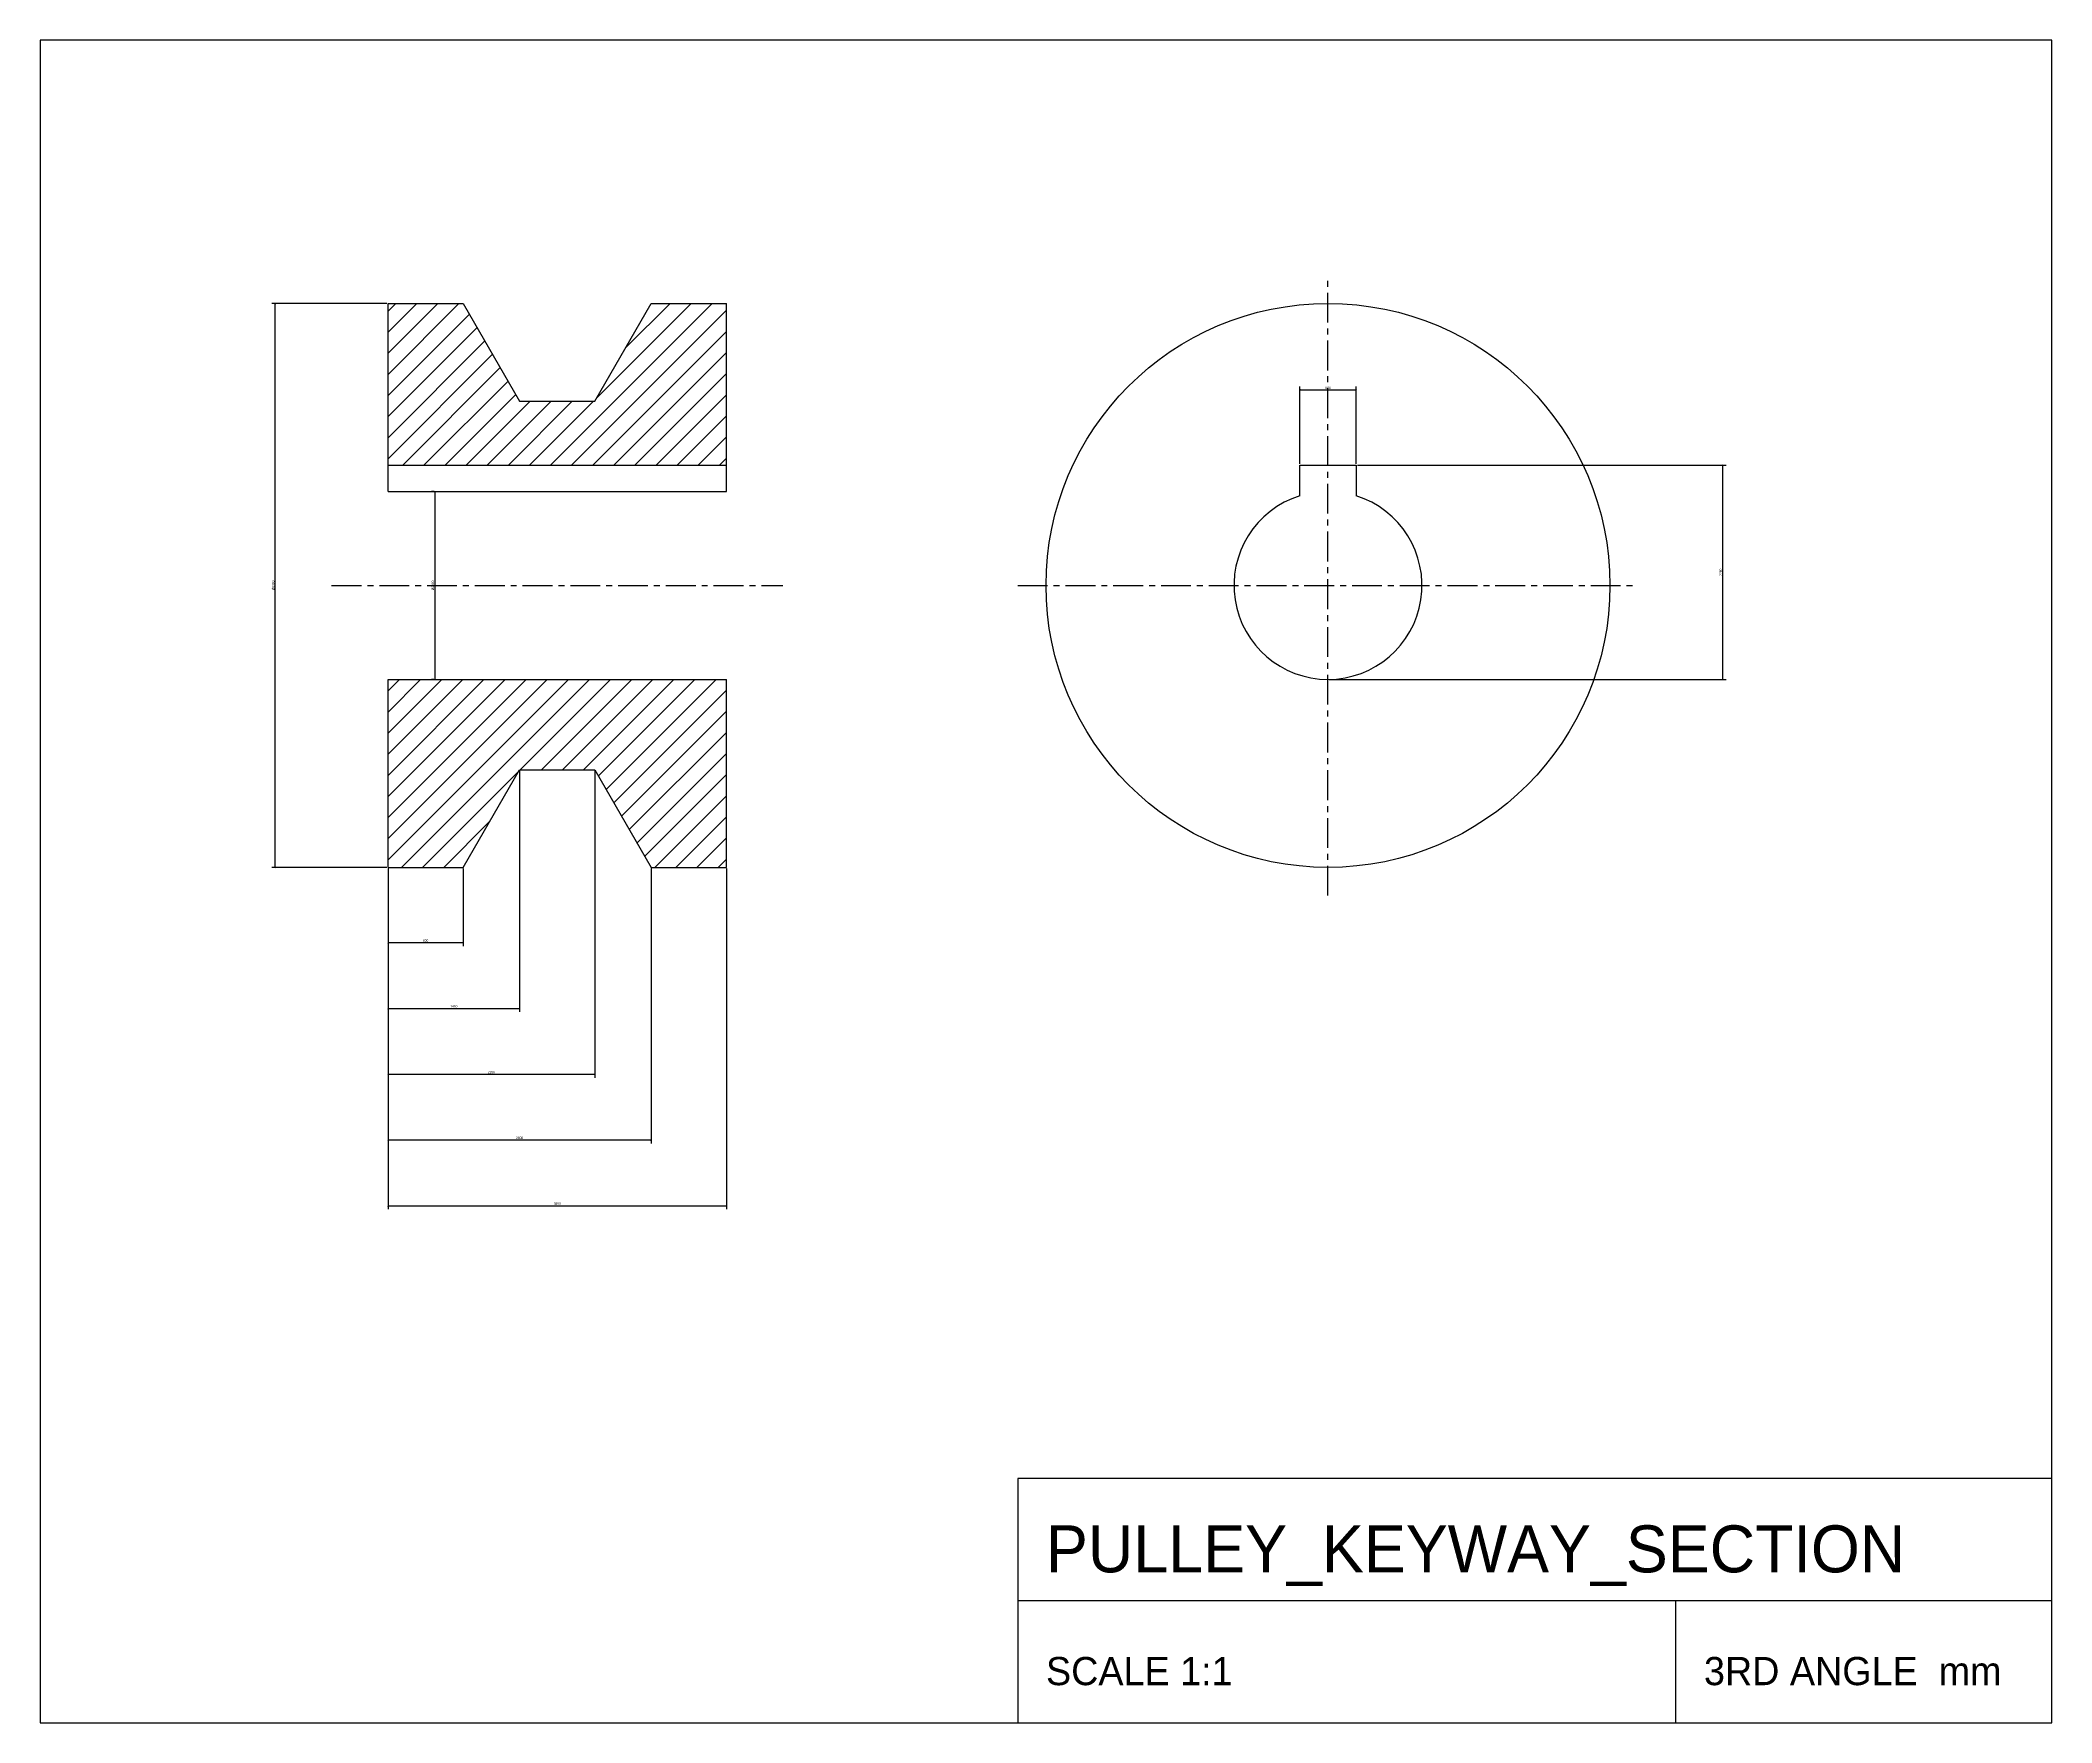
# Model space of a CAD drawing. Header units: millimetres. Extents: x -37 to 177, y -121 to 58.
import ezdxf

# ---------------------------------------------------------------- set-up
doc = ezdxf.new("R2010")
doc.units = ezdxf.units.MM
doc.linetypes.add('CENTER', pattern=[5.08, 3.175, -0.635, 0.635, -0.635])
for name, color, linetype in [('CENTER', 1, 'CENTER'), ('DIM', 4, 'CONTINUOUS'), ('HATCH', 8, 'CONTINUOUS'), ('OUTLINE', 7, 'CONTINUOUS'), ('TITLE', 8, 'CONTINUOUS')]:
    doc.layers.add(name, color=color, linetype=linetype)
doc.styles.add('OpenSansCondensed-Light', font='OpenSansCondensed-Light.ttf')
doc.dimstyles.new('EZDXF', dxfattribs={"dimtxt": 0.25, "dimasz": 0.175, "dimexe": 0.375, "dimexo": 0.125, "dimgap": 0.1, "dimtad": 1, "dimlfac": 100, "dimzin": 12, "dimdsep": 46, "dimtxsty": 'OpenSansCondensed-Light', "dimblk": 'ARCHTICK', "dimcen": 2.5, "dimazin": 3, "dimtfac": 0.5, "dimtmove": 2, "dimatfit": 3})

# ---------------------------------------------------------------- blocks, each defined once
blk = doc.blocks.new('_ARCHTICK')
at = {"color": 0, "linetype": 'BYBLOCK', "const_width": 0.15}
blk.add_lwpolyline([(-0.5, -0.5), (0.5, 0.5)], dxfattribs=at)

msp = doc.modelspace()

# ---------------------------------------------------------------- hatches: boundary and pattern name
at = {"layer": 'HATCH'}
h = msp.add_hatch(dxfattribs=at)
h.set_pattern_fill('ANSI31', scale=0.5)
h.paths.add_polyline_path([(0, 12.8), (36, 12.8), (36, 30), (28, 30), (22, 19.6077), (14, 19.6077), (8, 30), (0, 30)])
h = msp.add_hatch(dxfattribs=at)
h.set_pattern_fill('ANSI31', scale=0.5)
h.paths.add_polyline_path([(0, -10), (36, -10), (36, -30), (28, -30), (22, -19.6077), (14, -19.6077), (8, -30), (0, -30)])

# ---------------------------------------------------------------- linework, layer by layer
at = {"layer": 'CENTER'}
for p, q in [((100, -33), (100, 33)), ((-6, 0), (42, 0)), ((67, 0), (133, 0))]:
    msp.add_line(p, q, dxfattribs=at)
at = {"layer": 'OUTLINE'}
for p, q in [((0, 12.8), (0, 30)), ((0, 30), (8, 30)), ((8, 30), (14, 19.60769)), ((22, 19.60769), (28, 30)), ((28, 30), (36, 30)), ((36, 12.8), (36, 30)), ((14, 19.60769), (22, 19.60769)), ((0, 10), (0, 12.8)), ((0, 12.8), (36, 12.8)), ((36, 10), (36, 12.8)), ((97, 9.53939), (97, 12.8)), ((97, 12.8), (103, 12.8)), ((103, 12.8), (103, 9.53939)), ((0, 10), (36, 10)), ((0, -30), (0, -10)), ((0, -10), (36, -10)), ((36, -30), (36, -10)), ((8, -30), (14, -19.60769)), ((14, -19.60769), (22, -19.60769)), ((22, -19.60769), (28, -30)), ((0, -30), (8, -30)), ((28, -30), (36, -30))]:
    msp.add_line(p, q, dxfattribs=at)
msp.add_circle((100, 0), 30, dxfattribs=at)
msp.add_arc((100, 0), 10, 107.4576031, 432.5423969, dxfattribs=at)
at = {"layer": 'TITLE'}
for p, q in [((177, 58), (-37, 58)), ((-37, 58), (-37, -121)), ((177, -121), (177, 58)), ((177, -95), (67, -95)), ((67, -95), (67, -121)), ((177, -121), (177, -95)), ((67, -108), (177, -108)), ((137, -121), (137, -108)), ((-37, -121), (177, -121)), ((67, -121), (177, -121))]:
    msp.add_line(p, q, dxfattribs=at)

# ---------------------------------------------------------------- texts
for s, height, p in [('PULLEY_KEYWAY_SECTION', 5, (70, -105)), ('SCALE 1:1', 3, (70, -117)), ('3RD ANGLE  mm', 3, (140, -117))]:
    msp.add_text(s, height=height, dxfattribs=at).set_placement(p)

# ---------------------------------------------------------------- dimensions: what is measured, and where the dimension line sits
at = {"layer": 'DIM'}
for base, p1, p2 in [((-12, -30), (0, -30), (0, 30)), ((5, -10), (5, -10), (5, 10))]:
    msp.add_linear_dim(base=base, p1=p1, p2=p2, angle=90, text='%%c<>', dimstyle='EZDXF', dxfattribs=at).render()
for base, p1, p2 in [((97, 20.8), (97, 12.8), (103, 12.8)), ((0, -45), (0, -30), (14, -19.6077)), ((0, -52), (0, -30), (22, -19.6077)), ((0, -38), (0, -30), (8, -30)), ((0, -59), (0, -30), (28, -30)), ((0, -66), (0, -30), (36, -30))]:
    msp.add_linear_dim(base=base, p1=p1, p2=p2, dimstyle='EZDXF', dxfattribs=at).render()
msp.add_linear_dim(base=(142, -10), p1=(100, -10), p2=(103, 12.8), angle=90, dimstyle='EZDXF', dxfattribs=at).render()

doc.saveas('drawing.dxf')
